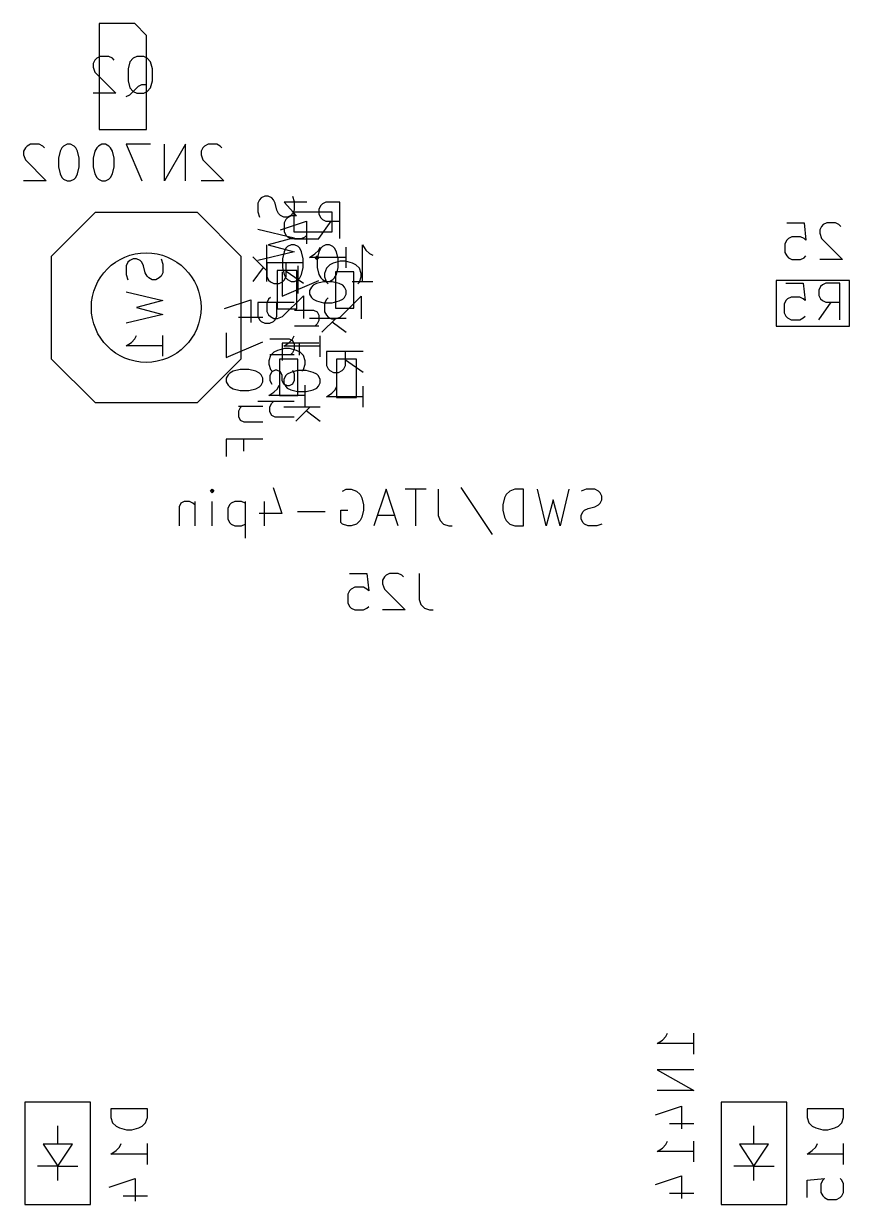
# Model space of a CAD drawing. Extents: x -23 to 352, y -104 to 38.
# Drawn here: x 298.32 to 320.91, y -1.4 to 30.91 of the extents above; entities that cross this region are included whole.
import ezdxf

# ---------------------------------------------------------------- set-up
doc = ezdxf.new("R2010")
doc.units = 0
doc.layers.add('BLACK', color=7, linetype='CONTINUOUS')

msp = doc.modelspace()

# ---------------------------------------------------------------- linework, layer by layer
at = {"layer": 'BLACK', "linetype": 'CONTINUOUS'}
for p, q in [((301.355, 30.91), (300.38, 30.91)), ((300.38, 30.91), (300.38, 28.01)), ((301.68, 30.585), (301.355, 30.91)), ((301.68, 28.01), (301.68, 30.585)), ((300.268, 29.9124), (300.22, 29.8171)), ((300.22, 29.8171), (300.22, 29.7219)), ((300.316, 29.96), (300.268, 29.9124)), ((300.411, 30.0076), (300.316, 29.96)), ((300.649, 30.0076), (300.411, 30.0076)), ((300.744, 29.96), (300.649, 30.0076)), ((300.792, 29.9124), (300.744, 29.96)), ((301.22, 29.8648), (301.173, 29.6743)), ((301.316, 29.96), (301.22, 29.8648)), ((301.411, 30.0076), (301.316, 29.96)), ((301.601, 30.0076), (301.411, 30.0076)), ((301.697, 29.96), (301.601, 30.0076)), ((301.792, 29.8648), (301.697, 29.96)), ((301.84, 29.6743), (301.792, 29.8648)), ((300.22, 29.7219), (300.268, 29.579)), ((300.268, 29.579), (300.84, 29.0076)), ((301.173, 29.6743), (301.173, 29.341)), ((301.84, 29.341), (301.84, 29.6743)), ((301.173, 29.341), (301.22, 29.1505)), ((301.22, 29.1505), (301.316, 29.0552)), ((301.316, 29.0552), (301.459, 29.1981)), ((301.459, 29.1981), (301.554, 29.2457)), ((301.554, 29.2457), (301.649, 29.2457)), ((301.697, 29.0552), (301.792, 29.1505)), ((301.792, 29.1505), (301.84, 29.341)), ((300.84, 29.0076), (300.22, 29.0076)), ((301.125, 28.9124), (301.22, 28.96)), ((301.22, 28.96), (301.316, 29.0552)), ((301.316, 29.0552), (301.411, 29.0076)), ((301.411, 29.0076), (301.601, 29.0076)), ((301.601, 29.0076), (301.697, 29.0552)), ((300.38, 28.01), (301.68, 28.01)), ((298.363, 27.5124), (298.316, 27.4171)), ((298.411, 27.56), (298.363, 27.5124)), ((298.506, 27.6076), (298.411, 27.56)), ((298.744, 27.6076), (298.506, 27.6076)), ((298.84, 27.56), (298.744, 27.6076)), ((298.887, 27.5124), (298.84, 27.56)), ((299.363, 27.5124), (299.316, 27.4171)), ((299.411, 27.56), (299.363, 27.5124)), ((299.506, 27.6076), (299.411, 27.56)), ((299.601, 27.6076), (299.506, 27.6076)), ((299.697, 27.56), (299.601, 27.6076)), ((299.744, 27.5124), (299.697, 27.56)), ((299.792, 27.4171), (299.744, 27.5124)), ((300.316, 27.5124), (300.268, 27.4171)), ((300.363, 27.56), (300.316, 27.5124)), ((300.459, 27.6076), (300.363, 27.56)), ((300.554, 27.6076), (300.459, 27.6076)), ((300.649, 27.56), (300.554, 27.6076)), ((300.697, 27.5124), (300.649, 27.56)), ((300.744, 27.4171), (300.697, 27.5124)), ((301.792, 27.6076), (301.125, 27.6076)), ((301.125, 27.6076), (301.554, 26.6076)), ((302.744, 27.6076), (302.173, 26.6076)), ((302.173, 26.6076), (302.173, 27.6076)), ((302.744, 26.6076), (302.744, 27.6076)), ((303.22, 27.5124), (303.173, 27.4171)), ((303.268, 27.56), (303.22, 27.5124)), ((303.363, 27.6076), (303.268, 27.56)), ((303.601, 27.6076), (303.363, 27.6076)), ((303.697, 27.56), (303.601, 27.6076)), ((303.744, 27.5124), (303.697, 27.56)), ((298.316, 27.4171), (298.316, 27.3219)), ((298.316, 27.3219), (298.363, 27.179)), ((298.363, 27.179), (298.935, 26.6076)), ((299.316, 27.4171), (299.268, 27.2267)), ((299.268, 27.2267), (299.268, 26.9886)), ((299.84, 27.2267), (299.792, 27.4171)), ((299.84, 26.9886), (299.84, 27.2267)), ((300.268, 27.4171), (300.22, 27.2267)), ((300.22, 27.2267), (300.22, 26.9886)), ((300.792, 27.2267), (300.744, 27.4171)), ((300.792, 26.9886), (300.792, 27.2267)), ((303.173, 27.4171), (303.173, 27.3219)), ((303.173, 27.3219), (303.22, 27.179)), ((303.22, 27.179), (303.792, 26.6076)), ((299.268, 26.9886), (299.316, 26.7981)), ((299.792, 26.7981), (299.84, 26.9886)), ((300.22, 26.9886), (300.268, 26.7981)), ((300.744, 26.7981), (300.792, 26.9886)), ((298.935, 26.6076), (298.316, 26.6076)), ((299.316, 26.7981), (299.363, 26.7029)), ((299.363, 26.7029), (299.411, 26.6552)), ((299.411, 26.6552), (299.506, 26.6076)), ((299.506, 26.6076), (299.601, 26.6076)), ((299.601, 26.6076), (299.697, 26.6552)), ((299.697, 26.6552), (299.744, 26.7029)), ((299.744, 26.7029), (299.792, 26.7981)), ((300.268, 26.7981), (300.316, 26.7029)), ((300.316, 26.7029), (300.363, 26.6552)), ((300.363, 26.6552), (300.459, 26.6076)), ((300.459, 26.6076), (300.554, 26.6076)), ((300.554, 26.6076), (300.649, 26.6552)), ((300.649, 26.6552), (300.697, 26.7029)), ((300.697, 26.7029), (300.744, 26.7981)), ((303.792, 26.6076), (303.173, 26.6076)), ((304.913, 26.1876), (304.818, 26.14)), ((305.008, 26.1876), (304.913, 26.1876)), ((305.103, 26.14), (305.008, 26.1876)), ((305.675, 26.1876), (305.722, 26.0448)), ((304.77, 26.0924), (304.722, 25.9971)), ((304.722, 25.9971), (304.722, 25.759)), ((304.818, 26.14), (304.77, 26.0924)), ((305.151, 26.0924), (305.103, 26.14)), ((305.199, 25.9971), (305.151, 26.0924)), ((305.246, 25.8067), (305.199, 25.9971)), ((306.063, 26.0276), (305.444, 26.0276)), ((305.444, 26.0276), (305.778, 25.6467)), ((305.722, 26.0448), (305.722, 25.8067)), ((306.444, 25.9324), (306.397, 25.8371)), ((306.492, 25.98), (306.444, 25.9324)), ((306.587, 26.0276), (306.492, 25.98)), ((306.968, 26.0276), (306.587, 26.0276)), ((306.968, 25.0276), (306.968, 26.0276)), ((300.27, 25.74), (299.07, 24.54)), ((303.07, 25.74), (300.27, 25.74)), ((304.27, 24.54), (303.07, 25.74)), ((304.722, 25.759), (304.77, 25.6162)), ((305.294, 25.7114), (305.246, 25.8067)), ((305.341, 25.6638), (305.294, 25.7114)), ((305.437, 25.6162), (305.341, 25.6638)), ((305.532, 25.6162), (305.437, 25.6162)), ((305.492, 25.5514), (305.444, 25.4562)), ((305.54, 25.599), (305.492, 25.5514)), ((305.627, 25.6638), (305.532, 25.6162)), ((305.635, 25.6467), (305.54, 25.599)), ((305.675, 25.7114), (305.627, 25.6638)), ((305.778, 25.6467), (305.635, 25.6467)), ((305.722, 25.8067), (305.675, 25.7114)), ((306.755, 25.75), (305.705, 25.75)), ((305.705, 25.75), (305.705, 25.21)), ((306.397, 25.8371), (306.397, 25.6943)), ((306.397, 25.6943), (306.444, 25.599)), ((306.444, 25.599), (306.492, 25.5514)), ((306.492, 25.5514), (306.587, 25.5038)), ((306.755, 25.21), (306.755, 25.75)), ((304.722, 25.2829), (305.722, 25.0448)), ((305.345, 25.2629), (306.059, 25.501)), ((305.444, 25.4562), (305.444, 25.2181)), ((305.444, 25.2181), (305.492, 25.1229)), ((305.705, 25.21), (306.755, 25.21)), ((306.059, 25.501), (306.059, 24.8819)), ((306.397, 25.0276), (306.73, 25.5038)), ((306.587, 25.5038), (306.968, 25.5038)), ((319.196, 25.4576), (319.672, 25.4576)), ((319.672, 25.4576), (319.72, 24.9814)), ((320.148, 25.3624), (320.1, 25.2671)), ((320.1, 25.2671), (320.1, 25.1719)), ((320.196, 25.41), (320.148, 25.3624)), ((320.291, 25.4576), (320.196, 25.41)), ((320.529, 25.4576), (320.291, 25.4576)), ((320.624, 25.41), (320.529, 25.4576)), ((320.672, 25.3624), (320.624, 25.41)), ((305.722, 25.0448), (305.008, 24.8543)), ((305.492, 25.1229), (305.54, 25.0752)), ((305.54, 25.0752), (305.635, 25.0276)), ((305.635, 25.0276), (305.92, 25.0276)), ((305.726, 25.0248), (306.392, 25.0248)), ((305.92, 25.0276), (306.016, 25.0752)), ((306.016, 25.0752), (306.063, 25.1229)), ((319.196, 24.9814), (319.148, 24.8862)), ((319.148, 24.8862), (319.148, 24.6481)), ((319.243, 25.029), (319.196, 24.9814)), ((319.339, 25.0767), (319.243, 25.029)), ((319.577, 25.0767), (319.339, 25.0767)), ((319.672, 25.029), (319.577, 25.0767)), ((319.72, 24.9814), (319.672, 25.029)), ((320.1, 25.1719), (320.148, 25.029)), ((320.148, 25.029), (320.72, 24.4576)), ((305.722, 24.6638), (304.722, 24.4257)), ((304.968, 23.8576), (304.968, 24.8576)), ((305.008, 24.8543), (305.722, 24.6638)), ((305.444, 24.6671), (305.397, 24.4767)), ((305.492, 24.7624), (305.444, 24.6671)), ((305.54, 24.81), (305.492, 24.7624)), ((305.635, 24.8576), (305.54, 24.81)), ((305.73, 24.8576), (305.635, 24.8576)), ((305.825, 24.81), (305.73, 24.8576)), ((305.873, 24.7624), (305.825, 24.81)), ((305.92, 24.6671), (305.873, 24.7624)), ((305.968, 24.4767), (305.92, 24.6671)), ((306.142, 24.511), (306.285, 24.6062)), ((306.285, 24.6062), (306.38, 24.7014)), ((306.397, 24.6671), (306.349, 24.4767)), ((306.38, 24.7014), (306.428, 24.7967)), ((306.444, 24.7624), (306.397, 24.6671)), ((306.492, 24.81), (306.444, 24.7624)), ((306.587, 24.8576), (306.492, 24.81)), ((306.682, 24.8576), (306.587, 24.8576)), ((306.778, 24.81), (306.682, 24.8576)), ((306.825, 24.7624), (306.778, 24.81)), ((306.873, 24.6671), (306.825, 24.7624)), ((306.92, 24.4767), (306.873, 24.6671)), ((307.142, 24.2252), (307.142, 24.7967)), ((307.587, 23.8576), (307.587, 24.8576)), ((307.587, 24.8576), (307.682, 24.7148)), ((307.682, 24.7148), (307.778, 24.6195)), ((307.778, 24.6195), (307.873, 24.5719)), ((319.148, 24.6481), (319.196, 24.5529)), ((299.07, 24.54), (299.07, 21.74)), ((301.17, 24.3781), (301.122, 24.2829)), ((301.122, 24.2829), (301.122, 24.0448)), ((301.218, 24.4257), (301.17, 24.3781)), ((301.313, 24.4733), (301.218, 24.4257)), ((301.408, 24.4733), (301.313, 24.4733)), ((301.503, 24.4257), (301.408, 24.4733)), ((301.551, 24.3781), (301.503, 24.4257)), ((301.599, 24.2829), (301.551, 24.3781)), ((301.646, 24.0924), (301.599, 24.2829)), ((302.075, 24.4733), (302.122, 24.3305)), ((302.122, 24.3305), (302.122, 24.0924)), ((304.27, 21.74), (304.27, 24.54)), ((304.587, 24.5243), (304.968, 24.1433)), ((304.873, 24.2386), (304.587, 23.8576)), ((305.972, 24.3681), (304.972, 24.3681)), ((304.972, 24.3681), (304.972, 23.9871)), ((305.397, 24.4767), (305.397, 24.2386)), ((305.397, 24.2386), (305.444, 24.0481)), ((305.496, 23.9871), (305.496, 24.3681)), ((305.818, 24.2829), (305.818, 23.521)), ((305.92, 24.0481), (305.968, 24.2386)), ((305.968, 24.2386), (305.968, 24.4767)), ((307.142, 24.511), (306.142, 24.511)), ((306.345, 24.5486), (306.297, 24.501)), ((306.297, 24.501), (306.345, 24.4533)), ((306.297, 24.501), (306.392, 24.501)), ((306.392, 24.501), (306.345, 24.5486)), ((306.345, 24.4533), (306.392, 24.501)), ((306.349, 24.4767), (306.349, 24.2386)), ((306.349, 24.2386), (306.397, 24.0481)), ((306.695, 24.3105), (306.6, 24.2152)), ((306.79, 24.3581), (306.695, 24.3105)), ((306.981, 24.4057), (306.79, 24.3581)), ((306.873, 24.0481), (306.92, 24.2386)), ((306.92, 24.2386), (306.92, 24.4767)), ((307.124, 24.4057), (306.981, 24.4057)), ((307.314, 24.3581), (307.124, 24.4057)), ((307.41, 24.3105), (307.314, 24.3581)), ((307.505, 24.2152), (307.41, 24.3105)), ((319.196, 24.5529), (319.243, 24.5052)), ((319.243, 24.5052), (319.339, 24.4576)), ((319.339, 24.4576), (319.577, 24.4576)), ((319.577, 24.4576), (319.672, 24.5052)), ((319.672, 24.5052), (319.72, 24.5529)), ((320.72, 24.4576), (320.1, 24.4576)), ((301.122, 24.0448), (301.17, 23.9019)), ((301.694, 23.9971), (301.646, 24.0924)), ((301.741, 23.9495), (301.694, 23.9971)), ((301.837, 23.9019), (301.741, 23.9495)), ((302.027, 23.9495), (301.932, 23.9019)), ((302.075, 23.9971), (302.027, 23.9495)), ((302.122, 24.0924), (302.075, 23.9971)), ((304.972, 23.9871), (305.02, 23.8919)), ((305.25, 24.155), (305.25, 23.105)), ((305.79, 24.155), (305.25, 24.155)), ((305.392, 24.12), (305.392, 23.4533)), ((305.444, 24.0481), (305.492, 23.9529)), ((305.449, 23.8919), (305.496, 23.9871)), ((305.492, 23.9529), (305.54, 23.9052)), ((305.972, 23.7967), (305.496, 24.13)), ((305.79, 23.105), (305.79, 24.155)), ((305.825, 23.9052), (305.873, 23.9529)), ((305.873, 23.9529), (305.92, 24.0481)), ((306.397, 24.0481), (306.444, 23.9529)), ((306.444, 23.9529), (306.492, 23.9052)), ((306.6, 24.2152), (306.552, 24.0724)), ((306.552, 24.0724), (306.552, 23.9771)), ((306.552, 23.9771), (306.6, 23.8343)), ((306.778, 23.9052), (306.825, 23.9529)), ((306.825, 23.9529), (306.873, 24.0481)), ((306.85, 24.12), (306.85, 23.12)), ((307.35, 24.12), (306.85, 24.12)), ((307.35, 23.12), (307.35, 24.12)), ((307.552, 24.0724), (307.505, 24.2152)), ((307.505, 23.8343), (307.552, 23.9771)), ((307.552, 23.9771), (307.552, 24.0724)), ((301.932, 23.9019), (301.837, 23.9019)), ((305.02, 23.8919), (305.068, 23.8443)), ((305.068, 23.8443), (305.163, 23.7967)), ((305.163, 23.7967), (305.306, 23.7967)), ((305.306, 23.7967), (305.401, 23.8443)), ((305.392, 23.4533), (306.392, 23.8819)), ((305.401, 23.8443), (305.449, 23.8919)), ((305.54, 23.9052), (305.635, 23.8576)), ((305.635, 23.8576), (305.73, 23.8576)), ((305.73, 23.8576), (305.825, 23.9052)), ((306.19, 23.7014), (306.142, 23.6062)), ((306.142, 23.6062), (306.142, 23.511)), ((306.238, 23.749), (306.19, 23.7014)), ((306.333, 23.7967), (306.238, 23.749)), ((306.523, 23.8443), (306.333, 23.7967)), ((306.492, 23.9052), (306.587, 23.8576)), ((306.761, 23.8443), (306.523, 23.8443)), ((306.587, 23.8576), (306.682, 23.8576)), ((306.6, 23.8343), (306.648, 23.7867)), ((306.682, 23.8576), (306.778, 23.9052)), ((306.952, 23.7967), (306.761, 23.8443)), ((307.047, 23.749), (306.952, 23.7967)), ((307.095, 23.7014), (307.047, 23.749)), ((307.142, 23.6062), (307.095, 23.7014)), ((307.142, 23.511), (307.142, 23.6062)), ((307.301, 23.8576), (307.873, 23.8576)), ((307.457, 23.7867), (307.505, 23.8343)), ((318.91, 23.885), (318.91, 22.635)), ((320.91, 23.885), (318.91, 23.885)), ((319.172, 23.8076), (319.648, 23.8076)), ((319.648, 23.8076), (319.696, 23.3314)), ((320.124, 23.7124), (320.077, 23.6171)), ((320.077, 23.6171), (320.077, 23.4743)), ((320.172, 23.76), (320.124, 23.7124)), ((320.267, 23.8076), (320.172, 23.76)), ((320.648, 23.8076), (320.267, 23.8076)), ((320.648, 22.8076), (320.648, 23.8076)), ((320.91, 22.635), (320.91, 23.885)), ((301.122, 23.5686), (302.122, 23.3305)), ((302.122, 23.3305), (301.408, 23.14)), ((303.815, 23.111), (304.529, 23.349)), ((304.529, 23.349), (304.529, 22.73)), ((305.722, 23.2829), (304.722, 23.2829)), ((304.722, 23.2829), (304.722, 22.9019)), ((305.02, 23.3681), (304.972, 23.2729)), ((304.972, 23.2729), (304.972, 23.0348)), ((305.068, 23.4157), (305.02, 23.3681)), ((305.246, 22.9019), (305.246, 23.2829)), ((305.401, 22.8919), (305.972, 23.4633)), ((305.972, 23.4633), (305.972, 22.8443)), ((306.142, 23.511), (306.19, 23.4157)), ((306.19, 23.4157), (306.238, 23.3681)), ((306.238, 23.3681), (306.333, 23.3205)), ((306.333, 23.3205), (306.523, 23.2729)), ((306.523, 23.2729), (306.761, 23.2729)), ((306.6, 23.3581), (306.552, 23.2629)), ((306.648, 23.4057), (306.6, 23.3581)), ((306.761, 23.2729), (306.952, 23.3205)), ((306.952, 23.3205), (307.047, 23.3681)), ((306.981, 22.8819), (307.552, 23.4533)), ((307.047, 23.3681), (307.095, 23.4157)), ((307.095, 23.4157), (307.142, 23.511)), ((307.552, 23.4533), (307.552, 22.8343)), ((319.172, 23.3314), (319.124, 23.2362)), ((319.22, 23.379), (319.172, 23.3314)), ((319.315, 23.4267), (319.22, 23.379)), ((319.553, 23.4267), (319.315, 23.4267)), ((319.648, 23.379), (319.553, 23.4267)), ((319.696, 23.3314), (319.648, 23.379)), ((320.077, 23.4743), (320.124, 23.379)), ((320.077, 22.8076), (320.41, 23.2838)), ((320.124, 23.379), (320.172, 23.3314)), ((320.172, 23.3314), (320.267, 23.2838)), ((320.267, 23.2838), (320.648, 23.2838)), ((302.122, 22.9495), (301.122, 22.7114)), ((301.408, 23.14), (302.122, 22.9495)), ((304.972, 23.0348), (305.02, 22.9395)), ((305.25, 23.105), (305.79, 23.105)), ((305.726, 23.0724), (306.25, 23.0724)), ((306.25, 23.0724), (306.345, 23.0248)), ((306.345, 23.0248), (306.392, 22.9295)), ((306.552, 23.2629), (306.552, 23.0248)), ((306.552, 23.0248), (306.6, 22.9295)), ((306.85, 23.12), (307.35, 23.12)), ((319.124, 23.2362), (319.124, 22.9981)), ((319.124, 22.9981), (319.172, 22.9029)), ((304.196, 22.8729), (304.862, 22.8729)), ((304.722, 22.9019), (304.77, 22.8067)), ((304.77, 22.8067), (304.818, 22.759)), ((304.818, 22.759), (304.913, 22.7114)), ((304.913, 22.7114), (305.056, 22.7114)), ((305.02, 22.9395), (305.068, 22.8919)), ((305.056, 22.7114), (305.151, 22.759)), ((305.068, 22.8919), (305.163, 22.8443)), ((305.151, 22.759), (305.199, 22.8067)), ((305.163, 22.8443), (305.258, 22.8443)), ((305.199, 22.8067), (305.246, 22.9019)), ((305.258, 22.8443), (305.401, 22.8919)), ((305.726, 22.6438), (306.392, 22.6438)), ((307.142, 22.8443), (306.142, 22.8443)), ((306.345, 22.6914), (306.297, 22.6438)), ((306.392, 22.7867), (306.345, 22.6914)), ((306.392, 22.9295), (306.392, 22.7867)), ((306.476, 22.4633), (306.857, 22.8443)), ((306.6, 22.9295), (306.648, 22.8819)), ((306.648, 22.8819), (306.743, 22.8343)), ((306.743, 22.8343), (306.838, 22.8343)), ((306.761, 22.749), (307.142, 22.4633)), ((306.838, 22.8343), (306.981, 22.8819)), ((318.91, 22.635), (320.91, 22.635)), ((319.172, 22.9029), (319.22, 22.8552)), ((319.22, 22.8552), (319.315, 22.8076)), ((319.315, 22.8076), (319.553, 22.8076)), ((319.553, 22.8076), (319.648, 22.8552)), ((319.648, 22.8552), (319.696, 22.9029)), ((301.36, 22.2829), (301.408, 22.3781)), ((302.122, 21.8067), (302.122, 22.3781)), ((303.862, 22.4443), (303.862, 21.7776)), ((305.67, 22.2714), (305.718, 22.3667)), ((306.432, 21.7952), (306.432, 22.3667)), ((301.122, 22.0924), (301.265, 22.1876)), ((302.122, 22.0924), (301.122, 22.0924)), ((301.265, 22.1876), (301.36, 22.2829)), ((303.862, 21.7776), (304.862, 22.2062)), ((305.056, 22.2829), (305.58, 22.2829)), ((305.451, 22.0157), (305.26, 21.9681)), ((306.392, 22.1676), (305.392, 22.1676)), ((305.392, 22.1676), (305.392, 21.6914)), ((305.432, 22.081), (305.575, 22.1762)), ((306.432, 22.081), (305.432, 22.081)), ((305.594, 22.0157), (305.451, 22.0157)), ((305.575, 22.1762), (305.67, 22.2714)), ((305.58, 22.2829), (305.675, 22.2352)), ((305.784, 21.9681), (305.594, 22.0157)), ((305.675, 22.2352), (305.722, 22.14)), ((305.722, 21.9971), (305.675, 21.9019)), ((305.722, 22.14), (305.722, 21.9971)), ((305.869, 21.8343), (305.869, 22.1676)), ((299.07, 21.74), (300.27, 20.54)), ((303.07, 20.54), (304.27, 21.74)), ((305.07, 21.8252), (305.022, 21.6824)), ((305.022, 21.6824), (305.022, 21.5871)), ((305.056, 21.8543), (305.722, 21.8543)), ((305.165, 21.9205), (305.07, 21.8252)), ((305.26, 21.9681), (305.165, 21.9205)), ((305.32, 21.73), (305.32, 20.73)), ((305.82, 21.73), (305.32, 21.73)), ((305.675, 21.9019), (305.627, 21.8543)), ((305.88, 21.9205), (305.784, 21.9681)), ((305.82, 20.73), (305.82, 21.73)), ((305.975, 21.8252), (305.88, 21.9205)), ((306.022, 21.6824), (305.975, 21.8252)), ((306.022, 21.5871), (306.022, 21.6824)), ((307.602, 21.9381), (306.602, 21.9381)), ((306.602, 21.9381), (306.602, 21.5571)), ((306.88, 21.725), (306.88, 20.675)), ((307.42, 21.725), (306.88, 21.725)), ((307.126, 21.5571), (307.126, 21.9381)), ((307.602, 21.3667), (307.126, 21.7)), ((307.42, 20.675), (307.42, 21.725)), ((303.958, 21.349), (303.91, 21.3014)), ((304.053, 21.3967), (303.958, 21.349)), ((304.243, 21.4443), (304.053, 21.3967)), ((304.481, 21.4443), (304.243, 21.4443)), ((304.672, 21.3967), (304.481, 21.4443)), ((304.767, 21.349), (304.672, 21.3967)), ((304.815, 21.3014), (304.767, 21.349)), ((305.022, 21.5871), (305.07, 21.4443)), ((305.103, 21.3781), (305.056, 21.2829)), ((305.07, 21.4443), (305.118, 21.3967)), ((305.199, 21.4257), (305.103, 21.3781)), ((305.246, 21.4257), (305.199, 21.4257)), ((305.341, 21.3781), (305.246, 21.4257)), ((305.389, 21.2829), (305.341, 21.3781)), ((305.623, 21.3667), (305.528, 21.319)), ((305.813, 21.4143), (305.623, 21.3667)), ((305.675, 21.4257), (305.722, 21.3305)), ((305.722, 21.3305), (305.722, 21.14)), ((306.051, 21.4143), (305.813, 21.4143)), ((305.927, 21.3967), (305.975, 21.4443)), ((305.975, 21.4443), (306.022, 21.5871)), ((306.242, 21.3667), (306.051, 21.4143)), ((306.337, 21.319), (306.242, 21.3667)), ((306.602, 21.5571), (306.65, 21.4619)), ((306.65, 21.4619), (306.698, 21.4143)), ((306.698, 21.4143), (306.793, 21.3667)), ((306.793, 21.3667), (306.936, 21.3667)), ((306.936, 21.3667), (307.031, 21.4143)), ((307.031, 21.4143), (307.079, 21.4619)), ((307.079, 21.4619), (307.126, 21.5571)), ((303.91, 21.3014), (303.862, 21.2062)), ((303.862, 21.2062), (303.862, 21.111)), ((303.862, 21.111), (303.91, 21.0157)), ((303.91, 21.0157), (303.958, 20.9681)), ((304.767, 20.9681), (304.815, 21.0157)), ((304.862, 21.2062), (304.815, 21.3014)), ((304.815, 21.0157), (304.862, 21.111)), ((304.862, 21.111), (304.862, 21.2062)), ((305.056, 21.2829), (305.056, 21.14)), ((305.056, 21.14), (305.103, 21.0448)), ((305.26, 20.9205), (305.308, 21.0157)), ((305.389, 21.14), (305.389, 21.2829)), ((305.437, 21.0448), (305.389, 21.14)), ((305.48, 21.2714), (305.432, 21.1762)), ((305.432, 21.1762), (305.432, 21.081)), ((305.432, 21.081), (305.48, 20.9857)), ((305.532, 20.9971), (305.437, 21.0448)), ((305.528, 21.319), (305.48, 21.2714)), ((305.675, 21.0448), (305.58, 20.9971)), ((305.722, 21.14), (305.675, 21.0448)), ((306.022, 20.4443), (306.022, 21.0157)), ((306.385, 21.2714), (306.337, 21.319)), ((306.432, 21.1762), (306.385, 21.2714)), ((306.385, 20.9857), (306.432, 21.081)), ((306.432, 21.081), (306.432, 21.1762)), ((303.958, 20.9681), (304.053, 20.9205)), ((304.053, 20.9205), (304.243, 20.8729)), ((304.243, 20.8729), (304.481, 20.8729)), ((304.481, 20.8729), (304.672, 20.9205)), ((304.672, 20.9205), (304.767, 20.9681)), ((305.022, 20.73), (305.165, 20.8252)), ((306.022, 20.73), (305.022, 20.73)), ((305.165, 20.8252), (305.26, 20.9205)), ((305.32, 20.73), (305.82, 20.73)), ((305.48, 20.9857), (305.528, 20.9381)), ((305.528, 20.9381), (305.623, 20.8905)), ((305.58, 20.9971), (305.532, 20.9971)), ((305.623, 20.8905), (305.813, 20.8429)), ((305.813, 20.8429), (306.051, 20.8429)), ((306.051, 20.8429), (306.242, 20.8905)), ((306.242, 20.8905), (306.337, 20.9381)), ((306.337, 20.9381), (306.385, 20.9857)), ((306.602, 20.7), (306.745, 20.7952)), ((307.602, 20.7), (306.602, 20.7)), ((306.745, 20.7952), (306.84, 20.8905)), ((306.84, 20.8905), (306.888, 20.9857)), ((307.602, 20.4143), (307.602, 20.9857)), ((300.27, 20.54), (303.07, 20.54)), ((304.196, 20.4443), (304.862, 20.4443)), ((304.243, 20.3967), (304.196, 20.3014)), ((304.291, 20.4443), (304.243, 20.3967)), ((305.722, 20.5686), (304.722, 20.5686)), ((305.056, 20.4257), (305.103, 20.521)), ((305.056, 20.2829), (305.056, 20.4257)), ((305.103, 20.521), (305.151, 20.5686)), ((306.432, 20.4143), (305.432, 20.4143)), ((305.766, 20.0333), (306.147, 20.4143)), ((306.88, 20.675), (307.42, 20.675)), ((304.196, 20.3014), (304.196, 20.1586)), ((304.196, 20.1586), (304.243, 20.0633)), ((304.243, 20.0633), (304.339, 20.0157)), ((305.103, 20.1876), (305.056, 20.2829)), ((305.199, 20.14), (305.103, 20.1876)), ((305.722, 20.14), (305.199, 20.14)), ((306.051, 20.319), (306.432, 20.0333)), ((304.339, 20.0157), (304.862, 20.0157)), ((304.862, 19.5395), (303.862, 19.5395)), ((303.862, 19.5395), (303.862, 19.0633)), ((304.339, 19.2062), (304.339, 19.5395)), ((303.425, 18.12), (303.473, 18.1676)), ((303.473, 18.0724), (303.425, 18.12)), ((303.473, 18.1676), (303.52, 18.12)), ((303.473, 18.1676), (303.473, 18.0724)), ((303.52, 18.12), (303.473, 18.0724)), ((305.14, 18.2152), (305.378, 17.501)), ((307.044, 18.12), (307.14, 18.1676)), ((307.14, 18.1676), (307.282, 18.1676)), ((307.282, 18.1676), (307.425, 18.12)), ((307.425, 18.12), (307.52, 18.0248)), ((308.235, 18.1676), (307.901, 17.1676)), ((308.568, 17.1676), (308.235, 18.1676)), ((309.33, 18.1676), (308.759, 18.1676)), ((309.044, 17.1676), (309.044, 18.1676)), ((309.663, 18.1676), (309.663, 17.4533)), ((310.282, 18.2152), (311.14, 16.9295)), ((311.616, 18.12), (311.52, 18.0248)), ((311.759, 18.1676), (311.616, 18.12)), ((311.997, 18.1676), (311.759, 18.1676)), ((311.997, 17.1676), (311.997, 18.1676)), ((312.616, 17.1676), (312.378, 18.1676)), ((313.235, 18.1676), (312.997, 17.1676)), ((313.711, 18.1676), (313.568, 18.12)), ((313.949, 18.1676), (313.711, 18.1676)), ((314.044, 18.12), (313.949, 18.1676)), ((314.092, 18.0724), (314.044, 18.12)), ((302.616, 17.7867), (302.568, 17.6914)), ((302.711, 17.8343), (302.616, 17.7867)), ((302.854, 17.8343), (302.711, 17.8343)), ((302.949, 17.7867), (302.854, 17.8343)), ((302.997, 17.739), (302.949, 17.7867)), ((302.997, 17.8343), (302.997, 17.1676)), ((303.473, 17.1676), (303.473, 17.8343)), ((303.997, 17.7867), (303.949, 17.739)), ((304.092, 17.8343), (303.997, 17.7867)), ((304.282, 17.8343), (304.092, 17.8343)), ((304.378, 17.7867), (304.282, 17.8343)), ((304.378, 17.8343), (304.378, 16.8343)), ((304.901, 17.8343), (304.901, 17.1676)), ((307.52, 18.0248), (307.568, 17.9295)), ((307.568, 17.9295), (307.616, 17.739)), ((311.473, 17.9295), (311.425, 17.739)), ((311.52, 18.0248), (311.473, 17.9295)), ((312.806, 17.8819), (312.616, 17.1676)), ((312.997, 17.1676), (312.806, 17.8819)), ((314.044, 17.739), (314.092, 17.7867)), ((314.14, 17.9771), (314.092, 18.0724)), ((314.092, 17.7867), (314.14, 17.8819)), ((314.14, 17.8819), (314.14, 17.9771)), ((302.568, 17.6914), (302.568, 17.1676)), ((303.949, 17.739), (303.901, 17.6438)), ((303.901, 17.6438), (303.901, 17.3581)), ((305.378, 17.501), (304.759, 17.501)), ((306.568, 17.5486), (305.806, 17.5486)), ((306.997, 17.2629), (306.997, 17.5962)), ((306.997, 17.5962), (307.187, 17.5962)), ((307.616, 17.5962), (307.568, 17.4057)), ((307.616, 17.739), (307.616, 17.5962)), ((308.473, 17.4533), (307.997, 17.4533)), ((309.663, 17.4533), (309.711, 17.3105)), ((311.425, 17.739), (311.425, 17.5962)), ((311.425, 17.5962), (311.473, 17.4057)), ((313.568, 17.4533), (313.616, 17.5486)), ((313.568, 17.3581), (313.568, 17.4533)), ((313.616, 17.5486), (313.663, 17.5962)), ((313.663, 17.5962), (313.759, 17.6438)), ((313.759, 17.6438), (313.949, 17.6914)), ((313.949, 17.6914), (314.044, 17.739)), ((303.901, 17.3581), (303.949, 17.2629)), ((303.949, 17.2629), (303.997, 17.2152)), ((303.997, 17.2152), (304.092, 17.1676)), ((304.092, 17.1676), (304.282, 17.1676)), ((304.282, 17.1676), (304.378, 17.2152)), ((307.044, 17.2152), (306.997, 17.2629)), ((307.187, 17.1676), (307.044, 17.2152)), ((307.282, 17.1676), (307.187, 17.1676)), ((307.425, 17.2152), (307.282, 17.1676)), ((307.52, 17.3105), (307.425, 17.2152)), ((307.568, 17.4057), (307.52, 17.3105)), ((309.711, 17.3105), (309.806, 17.2152)), ((309.806, 17.2152), (309.949, 17.1676)), ((309.949, 17.1676), (310.044, 17.1676)), ((311.473, 17.4057), (311.52, 17.3105)), ((311.52, 17.3105), (311.616, 17.2152)), ((311.616, 17.2152), (311.759, 17.1676)), ((311.759, 17.1676), (311.997, 17.1676)), ((313.616, 17.2629), (313.568, 17.3581)), ((313.663, 17.2152), (313.616, 17.2629)), ((313.759, 17.1676), (313.663, 17.2152)), ((313.997, 17.1676), (313.759, 17.1676)), ((314.14, 17.2152), (313.997, 17.1676)), ((307.235, 15.8676), (307.711, 15.8676)), ((307.711, 15.8676), (307.759, 15.3914)), ((308.33, 15.8676), (308.235, 15.82)), ((308.568, 15.8676), (308.33, 15.8676)), ((308.663, 15.82), (308.568, 15.8676)), ((309.14, 15.8676), (309.14, 15.1533)), ((308.187, 15.7724), (308.14, 15.6771)), ((308.14, 15.6771), (308.14, 15.5819)), ((308.14, 15.5819), (308.187, 15.439)), ((308.235, 15.82), (308.187, 15.7724)), ((308.711, 15.7724), (308.663, 15.82)), ((307.235, 15.3914), (307.187, 15.2962)), ((307.187, 15.2962), (307.187, 15.0581)), ((307.282, 15.439), (307.235, 15.3914)), ((307.378, 15.4867), (307.282, 15.439)), ((307.616, 15.4867), (307.378, 15.4867)), ((307.711, 15.439), (307.616, 15.4867)), ((307.759, 15.3914), (307.711, 15.439)), ((308.187, 15.439), (308.759, 14.8676)), ((307.187, 15.0581), (307.235, 14.9629)), ((307.235, 14.9629), (307.282, 14.9152)), ((307.282, 14.9152), (307.378, 14.8676)), ((307.378, 14.8676), (307.616, 14.8676)), ((307.616, 14.8676), (307.711, 14.9152)), ((307.711, 14.9152), (307.759, 14.9629)), ((308.759, 14.8676), (308.14, 14.8676)), ((309.14, 15.1533), (309.187, 15.0105)), ((309.187, 15.0105), (309.282, 14.9152)), ((309.282, 14.9152), (309.425, 14.8676)), ((309.425, 14.8676), (309.52, 14.8676)), ((315.89, 3.19048), (315.938, 3.28571)), ((316.652, 2.71428), (316.652, 3.28571)), ((315.652, 3), (315.795, 3.09524)), ((316.652, 3), (315.652, 3)), ((315.795, 3.09524), (315.89, 3.19048)), ((316.652, 2.28571), (315.652, 2.28571)), ((315.652, 2.28571), (316.652, 1.71428)), ((316.652, 1.71428), (315.652, 1.71428)), ((300.15, 1.4), (298.35, 1.4)), ((298.35, 1.4), (298.35, -1.4)), ((300.15, -1.4), (300.15, 1.4)), ((317.4, 1.4), (317.4, -1.4)), ((319.2, 1.4), (317.4, 1.4)), ((319.2, -1.4), (319.2, 1.4)), ((301.702, 1.21428), (300.702, 1.21428)), ((300.702, 1.21428), (300.702, 0.97619)), ((300.702, 0.97619), (300.75, 0.83333)), ((301.655, 0.83333), (301.702, 0.97619)), ((301.702, 0.97619), (301.702, 1.21428)), ((315.605, 1.04762), (316.319, 1.28571)), ((316.319, 1.28571), (316.319, 0.66667)), ((320.752, 1.21428), (319.752, 1.21428)), ((319.752, 1.21428), (319.752, 0.97619)), ((319.752, 0.97619), (319.8, 0.83333)), ((320.705, 0.83333), (320.752, 0.97619)), ((320.752, 0.97619), (320.752, 1.21428)), ((299.25, 0.25), (299.25, 0.75)), ((300.75, 0.83333), (300.845, 0.73809)), ((300.845, 0.73809), (300.94, 0.69048)), ((300.94, 0.69048), (301.131, 0.64286)), ((301.274, 0.64286), (301.464, 0.69048)), ((301.464, 0.69048), (301.56, 0.73809)), ((301.56, 0.73809), (301.655, 0.83333)), ((315.986, 0.80952), (316.652, 0.80952)), ((318.3, 0.25), (318.3, 0.75)), ((319.8, 0.83333), (319.895, 0.73809)), ((319.895, 0.73809), (319.99, 0.69048)), ((319.99, 0.69048), (320.181, 0.64286)), ((320.324, 0.64286), (320.514, 0.69048)), ((320.514, 0.69048), (320.61, 0.73809)), ((320.61, 0.73809), (320.705, 0.83333)), ((301.131, 0.64286), (301.274, 0.64286)), ((315.89, 0.2381), (315.938, 0.33333)), ((316.652, -0.2381), (316.652, 0.33333)), ((320.181, 0.64286), (320.324, 0.64286)), ((299.65, 0.25), (298.85, 0.25)), ((298.85, 0.25), (299.25, -0.35)), ((299.25, -0.35), (299.65, 0.25)), ((300.702, -0.02381), (300.845, 0.07143)), ((300.845, 0.07143), (300.94, 0.16667)), ((300.94, 0.16667), (300.988, 0.2619)), ((301.702, -0.30952), (301.702, 0.2619)), ((315.652, 0.04762), (315.795, 0.14286)), ((316.652, 0.04762), (315.652, 0.04762)), ((315.795, 0.14286), (315.89, 0.2381)), ((317.9, 0.25), (318.3, -0.35)), ((318.7, 0.25), (317.9, 0.25)), ((318.3, -0.35), (318.7, 0.25)), ((319.752, -0.02381), (319.895, 0.07143)), ((319.895, 0.07143), (319.99, 0.16667)), ((319.99, 0.16667), (320.038, 0.2619)), ((320.752, -0.30952), (320.752, 0.2619)), ((301.702, -0.02381), (300.702, -0.02381)), ((320.752, -0.02381), (319.752, -0.02381)), ((299.25, -0.35), (298.7, -0.35)), ((299.25, -0.35), (299.8, -0.35)), ((299.25, -0.75), (299.25, -0.35)), ((315.605, -0.85714), (316.319, -0.61905)), ((316.319, -0.61905), (316.319, -1.23809)), ((318.3, -0.35), (317.75, -0.35)), ((318.3, -0.35), (318.85, -0.35)), ((318.3, -0.75), (318.3, -0.35)), ((300.655, -0.92857), (301.369, -0.69048)), ((301.369, -0.69048), (301.369, -1.30952)), ((319.752, -0.73809), (320.229, -0.69048)), ((319.752, -1.21428), (319.752, -0.73809)), ((320.181, -0.73809), (320.133, -0.83333)), ((320.133, -0.83333), (320.133, -1.07143)), ((320.229, -0.69048), (320.181, -0.73809)), ((320.705, -0.73809), (320.657, -0.69048)), ((320.752, -0.83333), (320.705, -0.73809)), ((320.752, -1.07143), (320.752, -0.83333)), ((301.036, -1.16667), (301.702, -1.16667)), ((315.986, -1.09524), (316.652, -1.09524)), ((320.133, -1.07143), (320.181, -1.16667)), ((320.181, -1.16667), (320.229, -1.21428)), ((320.229, -1.21428), (320.324, -1.2619)), ((320.324, -1.2619), (320.562, -1.2619)), ((320.562, -1.2619), (320.657, -1.21428)), ((320.657, -1.21428), (320.705, -1.16667)), ((320.705, -1.16667), (320.752, -1.07143)), ((298.35, -1.4), (300.15, -1.4)), ((317.4, -1.4), (319.2, -1.4))]:
    msp.add_line(p, q, dxfattribs=at)
at = {"layer": 'BLACK'}
msp.add_circle((301.67, 23.14), 1.5, dxfattribs=at)

doc.saveas('drawing.dxf')
